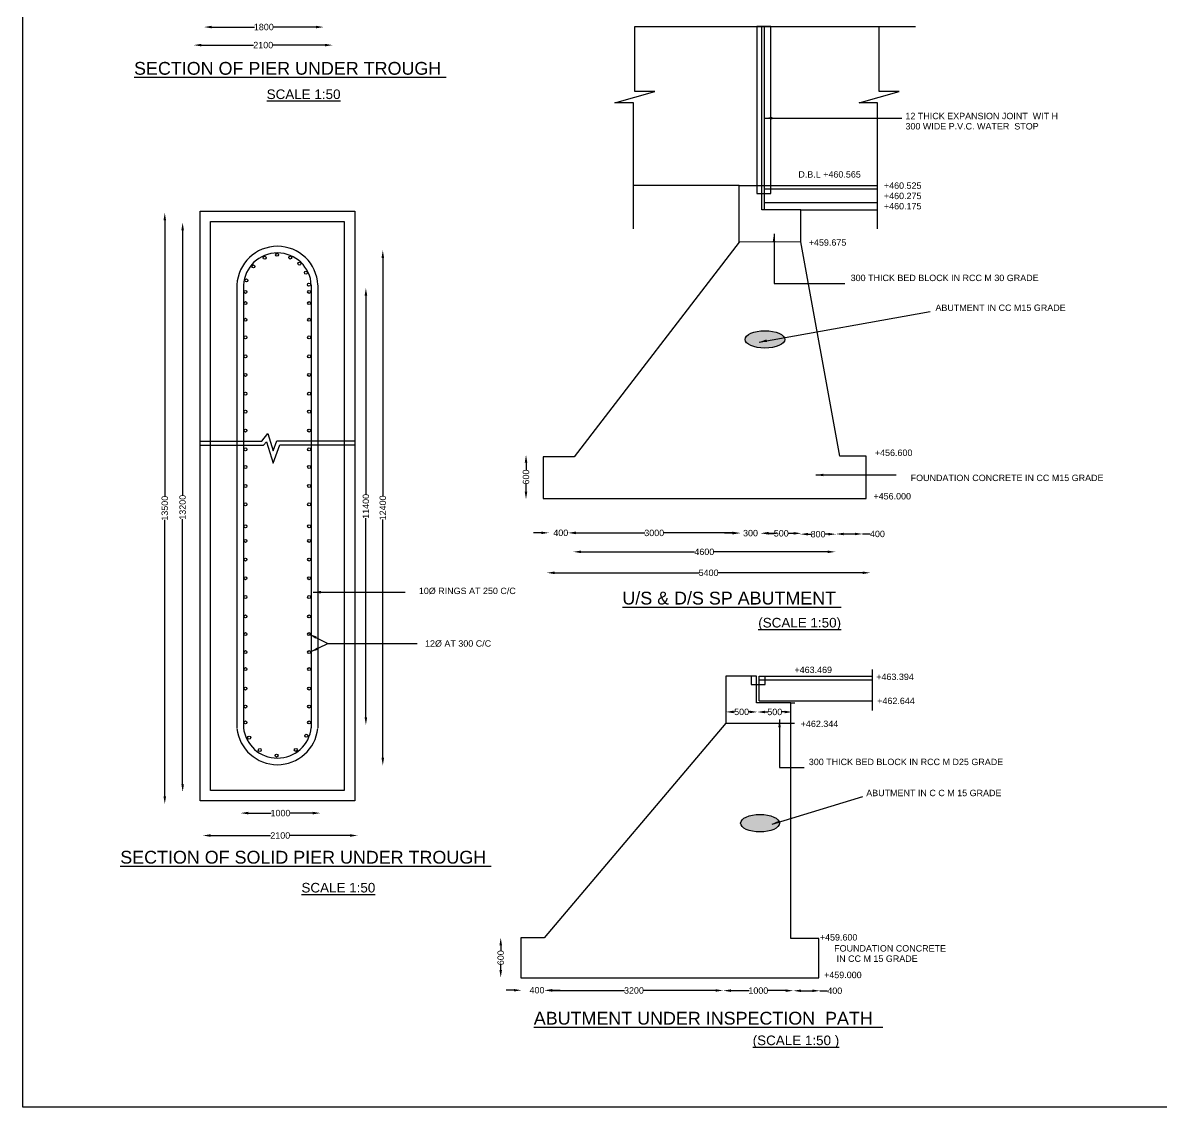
# Model space of a CAD drawing. Header units: millimetres. Extents: x 5124 to 2406782, y 2311 to 45653215.
# Drawn here: x 2370979 to 2388754, y 45626829 to 45643766 of the extents above; entities that cross this region are included whole.
import ezdxf

# ---------------------------------------------------------------- set-up
doc = ezdxf.new("R2010")
doc.units = ezdxf.units.MM
doc.header["$MEASUREMENT"] = 0
for name, color, linetype in [('DIMENSIONS', 7, 'Continuous'), ('DRAWING', 2, 'Continuous'), ('TEXT', 7, 'Continuous')]:
    doc.layers.add(name, color=color, linetype=linetype)
doc.styles.get("Standard").update_dxf_attribs({"font": 'arial.ttf', "height": 100})
doc.dimstyles.get("Standard").update_dxf_attribs({"dimtxt": 125, "dimasz": 120, "dimexe": 0.18, "dimexo": 0.0625, "dimgap": 0.09, "dimtad": 0, "dimdec": 0, "dimzin": 0, "dimdsep": 46, "dimtxsty": 'Standard', "dimcen": 0.09, "dimse1": 1, "dimse2": 1, "dimadec": 0, "dimazin": 0, "dimtfac": 1, "dimtdec": 0, "dimtofl": 0, "dimtmove": 0, "dimatfit": 3, "dimfxl": 1, "dimtolj": 1, "dimtzin": 0, "dimarcsym": 0})
pattern_1 = [(50, (0, 0), (7.172601826, -0.6275213498), [0.75, -8.25]), (355, (0, 0), (-1.3875133361, 7.521921337), [0.6, -6.6]), (100.45144446, (0.598, -0.052), (5.7850884673, 6.8943999097), [0.63740192, -7.01142112]), (46.1842, (0, 2), (10.6724133067, -1.655192808), [1.125, -12.375]), (96.63563549, (0.889, 1.862), (9.3466194567, 9.7411860077), [0.95610342, -10.5171376]), (351.18416399, (0, 2), (9.3466194505, 9.7411860027), [0.9, -9.90000001]), (21, (1, 1.5), (5.9690705212, -4.02618890665), [0.75, -8.25]), (326, (1, 1.5), (2.4331533192, 7.2515004505), [0.6, -6.6]), (71.45144474, (1.4974, 1.1645), (8.4022237673, 3.2253115281), [0.6374019, -7.01142112]), (37.5, (0, 0), (0.12159855317, 3.32893853831), [0, -6.52, 0, -6.7, 0, -6.625]), (7.5, (0, 0), (2.63069537442, 3.94411711882), [0, -3.82, 0, -6.37, 0, -2.525]), (327.5, (-2.23, 0), (5.33822436172, -0.22554871734), [0, -2.5, 0, -7.8, 0, -10.35]), (317.5, (-3.23, 0), (5.8318616934, 1.0010498233), [0, -3.25, 0, -5.18, 0, -7.35])]

# ---------------------------------------------------------------- blocks, each defined once
blk = doc.blocks.new('*D55')
at = {"layer": 'Defpoints', "color": 0, "transparency": 16777216}
for p in [(2373807, 45643722), (2375676, 45643722), (2375676, 45643699)]:
    blk.add_point(p, dxfattribs=at)
at = {"layer": 'DIMENSIONS', "color": 0, "lineweight": -2, "transparency": 16777216}
for p, q in [((2373927, 45643699), (2374597, 45643699)), ((2375556, 45643699), (2374886, 45643699))]:
    blk.add_line(p, q, dxfattribs=at)
at = {"layer": 'DIMENSIONS', "color": 0, "transparency": 16777216}
for points in [[(2373927, 45643719), (2373927, 45643679), (2373807, 45643699)], [(2375556, 45643719), (2375556, 45643679), (2375676, 45643699)]]:
    blk.add_solid(points, dxfattribs=at)
at = {"layer": 'DIMENSIONS', "color": 0, "transparency": 16777216, "insert": (2374742, 45643699), "char_height": 100, "attachment_point": 5}
blk.add_mtext('\\A1;1800', dxfattribs=at)
blk = doc.blocks.new('*D56')
at = {"layer": 'Defpoints', "color": 0, "transparency": 16777216}
for p in [(2373649, 45643529), (2375817, 45643529), (2373649, 45643417)]:
    blk.add_point(p, dxfattribs=at)
at = {"layer": 'DIMENSIONS', "color": 0, "lineweight": -2, "transparency": 16777216}
for p, q in [((2373769, 45643417), (2374583, 45643417)), ((2375697, 45643417), (2374883, 45643417))]:
    blk.add_line(p, q, dxfattribs=at)
at = {"layer": 'DIMENSIONS', "color": 0, "transparency": 16777216}
for points in [[(2373769, 45643437), (2373769, 45643397), (2373649, 45643417)], [(2375697, 45643437), (2375697, 45643397), (2375817, 45643417)]]:
    blk.add_solid(points, dxfattribs=at)
at = {"layer": 'DIMENSIONS', "color": 0, "transparency": 16777216, "insert": (2374733, 45643417), "char_height": 100, "attachment_point": 5}
blk.add_mtext('\\A1;2100', dxfattribs=at)
blk = doc.blocks.new('*D75')
at = {"layer": 'Defpoints', "color": 0, "transparency": 16777216}
for p in [(2379195, 45635823), (2379499, 45635823), (2379499, 45635800)]:
    blk.add_point(p, dxfattribs=at)
at = {"layer": 'DIMENSIONS', "color": 0, "lineweight": -2, "transparency": 16777216}
for p, q in [((2379075, 45635800), (2378955, 45635800)), ((2379619, 45635800), (2379739, 45635800))]:
    blk.add_line(p, q, dxfattribs=at)
at = {"layer": 'DIMENSIONS', "color": 0, "transparency": 16777216}
for points in [[(2379075, 45635820), (2379075, 45635780), (2379195, 45635800)], [(2379619, 45635820), (2379619, 45635780), (2379499, 45635800)]]:
    blk.add_solid(points, dxfattribs=at)
at = {"layer": 'DIMENSIONS', "color": 0, "transparency": 16777216, "insert": (2379379, 45635800), "char_height": 100, "attachment_point": 5}
blk.add_mtext('\\A1;400', dxfattribs=at)
blk = doc.blocks.new('*D76')
at = {"layer": 'Defpoints', "color": 0, "transparency": 16777216}
for p in [(2379499, 45635800), (2382177, 45635800), (2382177, 45635798)]:
    blk.add_point(p, dxfattribs=at)
at = {"layer": 'DIMENSIONS', "color": 0, "lineweight": -2, "transparency": 16777216}
for p, q in [((2379619, 45635798), (2380689, 45635798)), ((2382057, 45635798), (2380987, 45635798))]:
    blk.add_line(p, q, dxfattribs=at)
at = {"layer": 'DIMENSIONS', "color": 0, "transparency": 16777216}
for points in [[(2379619, 45635818), (2379619, 45635778), (2379499, 45635798)], [(2382057, 45635818), (2382057, 45635778), (2382177, 45635798)]]:
    blk.add_solid(points, dxfattribs=at)
at = {"layer": 'DIMENSIONS', "color": 0, "transparency": 16777216, "insert": (2380838, 45635798), "char_height": 100, "attachment_point": 5}
blk.add_mtext('\\A1;3000', dxfattribs=at)
blk = doc.blocks.new('*D77')
at = {"layer": 'Defpoints', "color": 0, "transparency": 16777216}
for p in [(2382177, 45635800), (2382505, 45635800), (2382505, 45635795)]:
    blk.add_point(p, dxfattribs=at)
at = {"layer": 'DIMENSIONS', "color": 0, "lineweight": -2, "transparency": 16777216}
for p, q in [((2382057, 45635795), (2381937, 45635795)), ((2382625, 45635795), (2382745, 45635795))]:
    blk.add_line(p, q, dxfattribs=at)
at = {"layer": 'DIMENSIONS', "color": 0, "transparency": 16777216}
for points in [[(2382057, 45635815), (2382057, 45635775), (2382177, 45635795)], [(2382625, 45635815), (2382625, 45635775), (2382505, 45635795)]]:
    blk.add_solid(points, dxfattribs=at)
at = {"layer": 'DIMENSIONS', "color": 0, "transparency": 16777216, "insert": (2382341, 45635795), "char_height": 100, "attachment_point": 5}
blk.add_mtext('\\A1;300', dxfattribs=at)
blk = doc.blocks.new('*D78')
at = {"layer": 'Defpoints', "color": 0, "transparency": 16777216}
for p in [(2382505, 45635800), (2383136, 45635800), (2383136, 45635792)]:
    blk.add_point(p, dxfattribs=at)
at = {"layer": 'DIMENSIONS', "color": 0, "lineweight": -2, "transparency": 16777216}
for p, q in [((2382625, 45635792), (2382710, 45635792)), ((2383016, 45635792), (2382931, 45635792))]:
    blk.add_line(p, q, dxfattribs=at)
at = {"layer": 'DIMENSIONS', "color": 0, "transparency": 16777216}
for points in [[(2382625, 45635812), (2382625, 45635772), (2382505, 45635792)], [(2383016, 45635812), (2383016, 45635772), (2383136, 45635792)]]:
    blk.add_solid(points, dxfattribs=at)
at = {"layer": 'DIMENSIONS', "color": 0, "transparency": 16777216, "insert": (2382821, 45635792), "char_height": 100, "attachment_point": 5}
blk.add_mtext('\\A1;500', dxfattribs=at)
blk = doc.blocks.new('*D79')
at = {"layer": 'Defpoints', "color": 0, "transparency": 16777216}
for p in [(2383118, 45635789), (2383675, 45635789), (2383675, 45635779)]:
    blk.add_point(p, dxfattribs=at)
at = {"layer": 'DIMENSIONS', "color": 0, "lineweight": -2, "transparency": 16777216}
for p, q in [((2383238, 45635779), (2383286, 45635779)), ((2383555, 45635779), (2383507, 45635779))]:
    blk.add_line(p, q, dxfattribs=at)
at = {"layer": 'DIMENSIONS', "color": 0, "transparency": 16777216}
for points in [[(2383238, 45635799), (2383238, 45635759), (2383118, 45635779)], [(2383555, 45635799), (2383555, 45635759), (2383675, 45635779)]]:
    blk.add_solid(points, dxfattribs=at)
at = {"layer": 'DIMENSIONS', "color": 0, "transparency": 16777216, "insert": (2383396, 45635779), "char_height": 100, "attachment_point": 5}
blk.add_mtext('\\A1;800', dxfattribs=at)
blk = doc.blocks.new('*D80')
at = {"layer": 'Defpoints', "color": 0, "transparency": 16777216}
for p in [(2383675, 45635779), (2384090, 45635782), (2384090, 45635779)]:
    blk.add_point(p, dxfattribs=at)
at = {"layer": 'DIMENSIONS', "color": 0, "lineweight": -2, "transparency": 16777216}
for p, q in [((2383795, 45635782), (2383970, 45635782)), ((2384090, 45635782), (2384210, 45635782))]:
    blk.add_line(p, q, dxfattribs=at)
at = {"layer": 'DIMENSIONS', "color": 0, "transparency": 16777216}
for points in [[(2383795, 45635802), (2383795, 45635762), (2383675, 45635782)], [(2383970, 45635802), (2383970, 45635762), (2384090, 45635782)]]:
    blk.add_solid(points, dxfattribs=at)
at = {"layer": 'DIMENSIONS', "color": 0, "transparency": 16777216, "insert": (2384323, 45635782), "char_height": 100, "attachment_point": 5}
blk.add_mtext('\\A1;400', dxfattribs=at)
blk = doc.blocks.new('*D81')
at = {"layer": 'Defpoints', "color": 0, "transparency": 16777216}
for p in [(2379575, 45635495), (2383666, 45635503), (2383666, 45635495)]:
    blk.add_point(p, dxfattribs=at)
at = {"layer": 'DIMENSIONS', "color": 0, "lineweight": -2, "transparency": 16777216}
for p, q in [((2379695, 45635503), (2381469, 45635503)), ((2383546, 45635503), (2381771, 45635503))]:
    blk.add_line(p, q, dxfattribs=at)
at = {"layer": 'DIMENSIONS', "color": 0, "transparency": 16777216}
for points in [[(2379695, 45635523), (2379695, 45635483), (2379575, 45635503)], [(2383546, 45635523), (2383546, 45635483), (2383666, 45635503)]]:
    blk.add_solid(points, dxfattribs=at)
at = {"layer": 'DIMENSIONS', "color": 0, "transparency": 16777216, "insert": (2381620, 45635503), "char_height": 100, "attachment_point": 5}
blk.add_mtext('\\A1;4600', dxfattribs=at)
blk = doc.blocks.new('*D82')
at = {"layer": 'Defpoints', "color": 0, "transparency": 16777216}
for p in [(2379161, 45635279), (2384212, 45635279), (2379161, 45635176)]:
    blk.add_point(p, dxfattribs=at)
at = {"layer": 'DIMENSIONS', "color": 0, "lineweight": -2, "transparency": 16777216}
for p, q in [((2379281, 45635176), (2381537, 45635176)), ((2384092, 45635176), (2381836, 45635176))]:
    blk.add_line(p, q, dxfattribs=at)
at = {"layer": 'DIMENSIONS', "color": 0, "transparency": 16777216}
for points in [[(2379281, 45635196), (2379281, 45635156), (2379161, 45635176)], [(2384092, 45635196), (2384092, 45635156), (2384212, 45635176)]]:
    blk.add_solid(points, dxfattribs=at)
at = {"layer": 'DIMENSIONS', "color": 0, "transparency": 16777216, "insert": (2381687, 45635176), "char_height": 100, "attachment_point": 5}
blk.add_mtext('\\A1;5400', dxfattribs=at)
blk = doc.blocks.new('*D83')
at = {"layer": 'Defpoints', "color": 0, "transparency": 16777216}
for p in [(2373274, 45640801), (2373196, 45631567), (2373274, 45631567)]:
    blk.add_point(p, dxfattribs=at)
at = {"layer": 'DIMENSIONS', "color": 0, "lineweight": -2, "transparency": 16777216}
for p, q in [((2373196, 45640681), (2373196, 45636368)), ((2373196, 45631687), (2373196, 45636001))]:
    blk.add_line(p, q, dxfattribs=at)
at = {"layer": 'DIMENSIONS', "color": 0, "transparency": 16777216}
for points in [[(2373176, 45640681), (2373216, 45640681), (2373196, 45640801)], [(2373176, 45631687), (2373216, 45631687), (2373196, 45631567)]]:
    blk.add_solid(points, dxfattribs=at)
at = {"layer": 'DIMENSIONS', "color": 0, "transparency": 16777216, "insert": (2373196, 45636184), "char_height": 100, "attachment_point": 5, "rotation": 90}
blk.add_mtext('\\A1;13500', dxfattribs=at)
blk = doc.blocks.new('*D84')
at = {"layer": 'Defpoints', "color": 0, "transparency": 16777216}
for p in [(2373519, 45640646), (2373475, 45631753), (2373519, 45631753)]:
    blk.add_point(p, dxfattribs=at)
at = {"layer": 'DIMENSIONS', "color": 0, "lineweight": -2, "transparency": 16777216}
for p, q in [((2373475, 45640526), (2373475, 45636383)), ((2373475, 45631873), (2373475, 45636016))]:
    blk.add_line(p, q, dxfattribs=at)
at = {"layer": 'DIMENSIONS', "color": 0, "transparency": 16777216}
for points in [[(2373455, 45640526), (2373495, 45640526), (2373475, 45640646)], [(2373455, 45631873), (2373495, 45631873), (2373475, 45631753)]]:
    blk.add_solid(points, dxfattribs=at)
at = {"layer": 'DIMENSIONS', "color": 0, "transparency": 16777216, "insert": (2373475, 45636199), "char_height": 100, "attachment_point": 5, "rotation": 90}
blk.add_mtext('\\A1;13200', dxfattribs=at)
blk = doc.blocks.new('*D85')
at = {"layer": 'Defpoints', "color": 0, "transparency": 16777216}
for p in [(2376560, 45640213), (2376560, 45632167), (2376600, 45632167)]:
    blk.add_point(p, dxfattribs=at)
at = {"layer": 'DIMENSIONS', "color": 0, "lineweight": -2, "transparency": 16777216}
for p, q in [((2376600, 45640093), (2376600, 45636373)), ((2376600, 45632287), (2376600, 45636006))]:
    blk.add_line(p, q, dxfattribs=at)
at = {"layer": 'DIMENSIONS', "color": 0, "transparency": 16777216}
for points in [[(2376580, 45640093), (2376620, 45640093), (2376600, 45640213)], [(2376580, 45632287), (2376620, 45632287), (2376600, 45632167)]]:
    blk.add_solid(points, dxfattribs=at)
at = {"layer": 'DIMENSIONS', "color": 0, "transparency": 16777216, "insert": (2376600, 45636190), "char_height": 100, "attachment_point": 5, "rotation": 90}
blk.add_mtext('\\A1;12400', dxfattribs=at)
blk = doc.blocks.new('*D86')
at = {"layer": 'Defpoints', "color": 0, "transparency": 16777216}
for p in [(2376286, 45639626), (2376286, 45632800), (2376336, 45632800)]:
    blk.add_point(p, dxfattribs=at)
at = {"layer": 'DIMENSIONS', "color": 0, "lineweight": -2, "transparency": 16777216}
for p, q in [((2376336, 45639506), (2376336, 45636396)), ((2376336, 45632920), (2376336, 45636030))]:
    blk.add_line(p, q, dxfattribs=at)
at = {"layer": 'DIMENSIONS', "color": 0, "transparency": 16777216}
for points in [[(2376316, 45639506), (2376356, 45639506), (2376336, 45639626)], [(2376316, 45632920), (2376356, 45632920), (2376336, 45632800)]]:
    blk.add_solid(points, dxfattribs=at)
at = {"layer": 'DIMENSIONS', "color": 0, "transparency": 16777216, "insert": (2376336, 45636213), "char_height": 100, "attachment_point": 5, "rotation": 90}
blk.add_mtext('\\A1;11400', dxfattribs=at)
blk = doc.blocks.new('*D87')
at = {"layer": 'Defpoints', "color": 0, "transparency": 16777216}
for p in [(2374378, 45631429), (2375626, 45631429), (2375626, 45631423)]:
    blk.add_point(p, dxfattribs=at)
at = {"layer": 'DIMENSIONS', "color": 0, "lineweight": -2, "transparency": 16777216}
for p, q in [((2374498, 45631423), (2374858, 45631423)), ((2375506, 45631423), (2375147, 45631423))]:
    blk.add_line(p, q, dxfattribs=at)
at = {"layer": 'DIMENSIONS', "color": 0, "transparency": 16777216}
for points in [[(2374498, 45631443), (2374498, 45631403), (2374378, 45631423)], [(2375506, 45631443), (2375506, 45631403), (2375626, 45631423)]]:
    blk.add_solid(points, dxfattribs=at)
at = {"layer": 'DIMENSIONS', "color": 0, "transparency": 16777216, "insert": (2375002, 45631423), "char_height": 100, "attachment_point": 5}
blk.add_mtext('\\A1;1000', dxfattribs=at)
blk = doc.blocks.new('*D88')
at = {"layer": 'Defpoints', "color": 0, "transparency": 16777216}
for p in [(2373790, 45631073), (2373790, 45631008), (2376209, 45631008)]:
    blk.add_point(p, dxfattribs=at)
at = {"layer": 'DIMENSIONS', "color": 0, "lineweight": -2, "transparency": 16777216}
for p, q in [((2373910, 45631073), (2374849, 45631073)), ((2376089, 45631073), (2375149, 45631073))]:
    blk.add_line(p, q, dxfattribs=at)
at = {"layer": 'DIMENSIONS', "color": 0, "transparency": 16777216}
for points in [[(2373910, 45631093), (2373910, 45631053), (2373790, 45631073)], [(2376089, 45631093), (2376089, 45631053), (2376209, 45631073)]]:
    blk.add_solid(points, dxfattribs=at)
at = {"layer": 'DIMENSIONS', "color": 0, "transparency": 16777216, "insert": (2374999, 45631073), "char_height": 100, "attachment_point": 5}
blk.add_mtext('\\A1;2100', dxfattribs=at)
blk = doc.blocks.new('*D89')
at = {"layer": 'Defpoints', "color": 0, "transparency": 16777216}
for p in [(2378836, 45637018), (2378939, 45637018), (2378939, 45636323)]:
    blk.add_point(p, dxfattribs=at)
at = {"layer": 'DIMENSIONS', "color": 0, "lineweight": -2, "transparency": 16777216}
for p, q in [((2378836, 45636898), (2378836, 45636781)), ((2378836, 45636443), (2378836, 45636560))]:
    blk.add_line(p, q, dxfattribs=at)
at = {"layer": 'DIMENSIONS', "color": 0, "transparency": 16777216}
for points in [[(2378816, 45636898), (2378856, 45636898), (2378836, 45637018)], [(2378816, 45636443), (2378856, 45636443), (2378836, 45636323)]]:
    blk.add_solid(points, dxfattribs=at)
at = {"layer": 'DIMENSIONS', "color": 0, "transparency": 16777216, "insert": (2378836, 45636671), "char_height": 100, "attachment_point": 5, "rotation": 90}
blk.add_mtext('\\A1;600', dxfattribs=at)
blk = doc.blocks.new('*D90')
at = {"layer": 'Defpoints', "color": 0, "transparency": 16777216}
for p in [(2381957, 45633002), (2382447, 45633003), (2382447, 45633002)]:
    blk.add_point(p, dxfattribs=at)
at = {"layer": 'DIMENSIONS', "color": 0, "lineweight": -2, "transparency": 16777216}
for p, q in [((2382077, 45633003), (2382092, 45633003)), ((2382327, 45633003), (2382313, 45633003))]:
    blk.add_line(p, q, dxfattribs=at)
at = {"layer": 'DIMENSIONS', "color": 0, "transparency": 16777216}
for points in [[(2382077, 45633023), (2382077, 45632983), (2381957, 45633003)], [(2382327, 45633023), (2382327, 45632983), (2382447, 45633003)]]:
    blk.add_solid(points, dxfattribs=at)
at = {"layer": 'DIMENSIONS', "color": 0, "transparency": 16777216, "insert": (2382202, 45633003), "char_height": 100, "attachment_point": 5}
blk.add_mtext('\\A1;500', dxfattribs=at)
blk = doc.blocks.new('*D91')
at = {"layer": 'Defpoints', "color": 0, "transparency": 16777216}
for p in [(2382447, 45633003), (2382994, 45633003), (2382994, 45633002)]:
    blk.add_point(p, dxfattribs=at)
at = {"layer": 'DIMENSIONS', "color": 0, "lineweight": -2, "transparency": 16777216}
for p, q in [((2382567, 45633002), (2382610, 45633002)), ((2382874, 45633002), (2382831, 45633002))]:
    blk.add_line(p, q, dxfattribs=at)
at = {"layer": 'DIMENSIONS', "color": 0, "transparency": 16777216}
for points in [[(2382567, 45633022), (2382567, 45632982), (2382447, 45633002)], [(2382874, 45633022), (2382874, 45632982), (2382994, 45633002)]]:
    blk.add_solid(points, dxfattribs=at)
at = {"layer": 'DIMENSIONS', "color": 0, "transparency": 16777216, "insert": (2382720, 45633002), "char_height": 100, "attachment_point": 5}
blk.add_mtext('\\A1;500', dxfattribs=at)
blk = doc.blocks.new('*D92')
at = {"layer": 'Defpoints', "color": 0, "transparency": 16777216}
for p in [(2378754, 45629476), (2378441, 45628852), (2378754, 45628852)]:
    blk.add_point(p, dxfattribs=at)
at = {"layer": 'DIMENSIONS', "color": 0, "lineweight": -2, "transparency": 16777216}
for p, q in [((2378441, 45629356), (2378441, 45629275)), ((2378441, 45628972), (2378441, 45629053))]:
    blk.add_line(p, q, dxfattribs=at)
at = {"layer": 'DIMENSIONS', "color": 0, "transparency": 16777216}
for points in [[(2378421, 45629356), (2378461, 45629356), (2378441, 45629476)], [(2378421, 45628972), (2378461, 45628972), (2378441, 45628852)]]:
    blk.add_solid(points, dxfattribs=at)
at = {"layer": 'DIMENSIONS', "color": 0, "transparency": 16777216, "insert": (2378441, 45629164), "char_height": 100, "attachment_point": 5, "rotation": 90}
blk.add_mtext('\\A1;600', dxfattribs=at)
blk = doc.blocks.new('*D93')
at = {"layer": 'Defpoints', "color": 0, "transparency": 16777216}
for p in [(2378766, 45628641), (2379128, 45628656), (2379128, 45628641)]:
    blk.add_point(p, dxfattribs=at)
at = {"layer": 'DIMENSIONS', "color": 0, "lineweight": -2, "transparency": 16777216}
for p, q in [((2378646, 45628656), (2378526, 45628656)), ((2379248, 45628656), (2379368, 45628656))]:
    blk.add_line(p, q, dxfattribs=at)
at = {"layer": 'DIMENSIONS', "color": 0, "transparency": 16777216}
for points in [[(2378646, 45628676), (2378646, 45628636), (2378766, 45628656)], [(2379248, 45628676), (2379248, 45628636), (2379128, 45628656)]]:
    blk.add_solid(points, dxfattribs=at)
at = {"layer": 'DIMENSIONS', "color": 0, "transparency": 16777216, "insert": (2379008, 45628656), "char_height": 100, "attachment_point": 5}
blk.add_mtext('\\A1;400', dxfattribs=at)
blk = doc.blocks.new('*D94')
at = {"layer": 'Defpoints', "color": 0, "transparency": 16777216}
for p in [(2379128, 45628656), (2381915, 45628656), (2381915, 45628653)]:
    blk.add_point(p, dxfattribs=at)
at = {"layer": 'DIMENSIONS', "color": 0, "lineweight": -2, "transparency": 16777216}
for p, q in [((2379248, 45628653), (2380372, 45628653)), ((2381795, 45628653), (2380671, 45628653))]:
    blk.add_line(p, q, dxfattribs=at)
at = {"layer": 'DIMENSIONS', "color": 0, "transparency": 16777216}
for points in [[(2379248, 45628673), (2379248, 45628633), (2379128, 45628653)], [(2381795, 45628673), (2381795, 45628633), (2381915, 45628653)]]:
    blk.add_solid(points, dxfattribs=at)
at = {"layer": 'DIMENSIONS', "color": 0, "transparency": 16777216, "insert": (2380521, 45628653), "char_height": 100, "attachment_point": 5}
blk.add_mtext('\\A1;3200', dxfattribs=at)
blk = doc.blocks.new('*D95')
at = {"layer": 'Defpoints', "color": 0, "transparency": 16777216}
for p in [(2381915, 45628653), (2383011, 45628653), (2383011, 45628650)]:
    blk.add_point(p, dxfattribs=at)
at = {"layer": 'DIMENSIONS', "color": 0, "lineweight": -2, "transparency": 16777216}
for p, q in [((2382035, 45628650), (2382318, 45628650)), ((2382891, 45628650), (2382607, 45628650))]:
    blk.add_line(p, q, dxfattribs=at)
at = {"layer": 'DIMENSIONS', "color": 0, "transparency": 16777216}
for points in [[(2382035, 45628670), (2382035, 45628630), (2381915, 45628650)], [(2382891, 45628670), (2382891, 45628630), (2383011, 45628650)]]:
    blk.add_solid(points, dxfattribs=at)
at = {"layer": 'DIMENSIONS', "color": 0, "transparency": 16777216, "insert": (2382463, 45628650), "char_height": 100, "attachment_point": 5}
blk.add_mtext('\\A1;1000', dxfattribs=at)
blk = doc.blocks.new('*D96')
at = {"layer": 'Defpoints', "color": 0, "transparency": 16777216}
for p in [(2383011, 45628650), (2383424, 45628650), (2383424, 45628648)]:
    blk.add_point(p, dxfattribs=at)
at = {"layer": 'DIMENSIONS', "color": 0, "lineweight": -2, "transparency": 16777216}
for p, q in [((2383131, 45628648), (2383304, 45628648)), ((2383424, 45628648), (2383544, 45628648))]:
    blk.add_line(p, q, dxfattribs=at)
at = {"layer": 'DIMENSIONS', "color": 0, "transparency": 16777216}
for points in [[(2383131, 45628668), (2383131, 45628628), (2383011, 45628648)], [(2383304, 45628668), (2383304, 45628628), (2383424, 45628648)]]:
    blk.add_solid(points, dxfattribs=at)
at = {"layer": 'DIMENSIONS', "color": 0, "transparency": 16777216, "insert": (2383657, 45628648), "char_height": 100, "attachment_point": 5}
blk.add_mtext('\\A1;400', dxfattribs=at)

msp = doc.modelspace()

# ---------------------------------------------------------------- hatches: boundary and pattern name
at = {"layer": 'DIMENSIONS'}
h = msp.add_hatch(dxfattribs=at)
h.set_pattern_fill('AR-CONC', color=0)
h.set_pattern_definition(pattern_1)
edge = h.paths.add_edge_path()
edge.add_ellipse((2382565.8, 45638820.5), major_axis=(-310, 0), ratio=0.4357127, start_angle=0, end_angle=360)
h = msp.add_hatch(dxfattribs=at)
h.set_pattern_fill('AR-CONC', color=0)
h.set_pattern_definition(pattern_1)
edge = h.paths.add_edge_path()
edge.add_ellipse((2382489.9, 45631265.4), major_axis=(-303.4, 0), ratio=0.4494242, start_angle=0, end_angle=360)

# ---------------------------------------------------------------- linework, layer by layer
at = {"layer": 'DRAWING', "color": 0}
for points in [[(2370978.8, 45653215.5), (2406709.9, 45653215.5), (2406709.9, 45626829.3), (2370978.8, 45626829.3)], [(2382438.6, 45641100.2), (2382657.8, 45641100.2), (2382657.8, 45643706.9), (2382438.6, 45643706.9)], [(2373750.7, 45640825.2), (2376160.8, 45640825.2), (2376160.8, 45631615.1), (2373750.7, 45631615.1)], [(2373912.4, 45640663.5), (2375999.1, 45640663.5), (2375999.1, 45631776.9), (2373912.4, 45631776.9)]]:
    msp.add_lwpolyline(points, close=True, dxfattribs=at)
for points in [[(2380512.2, 45640546.8), (2380512.2, 45642513.9), (2380222.2, 45642513.9), (2380849.4, 45642692.1), (2380536.7, 45642692.1), (2380536.7, 45643706.9)], [(2380536.7, 45643706.9), (2384917.2, 45643706.9)], [(2383127.5, 45640845.3), (2382517.1, 45640845.3), (2382517.1, 45643706.9)], [(2382560.7, 45640845.3), (2382560.7, 45643706.9)], [(2384325.2, 45640546.8), (2384325.2, 45642513.9), (2384035.3, 45642513.9), (2384662.5, 45642692.1), (2384349.8, 45642692.1), (2384349.8, 45643706.9)], [(2382164.4, 45640339), (2382164.4, 45641224.9), (2380512.2, 45641224.9)], [(2382164.4, 45641224.9), (2384325.2, 45641224.9)], [(2382560.7, 45641170.7), (2384325.2, 45641170.7)], [(2382560.7, 45640960.9), (2384325.2, 45640960.9)], [(2379106.3, 45636988.5), (2379106.3, 45636337.4), (2384147.6, 45636337.4), (2384147.6, 45636997), (2383738.3, 45636997), (2383127.5, 45640342.5), (2383127.5, 45640845.3), (2384325.2, 45640845.3)], [(2382164.4, 45640339), (2379589.3, 45636989.4), (2379106.3, 45636988.5)], [(2383127.5, 45640342.5), (2382164.4, 45640339)], [(2374321.8, 45639666.7), (2374321.8, 45632757.1)], [(2374425.1, 45639666.7), (2374425.1, 45632757.1)], [(2375483.6, 45639666.7), (2375483.6, 45632757.1)], [(2375586.9, 45639666.7), (2375586.9, 45632757.1)], [(2373750.7, 45637229.9), (2374709.2, 45637229.9), (2374805.9, 45637352.1), (2374890.5, 45637078.9), (2374947.9, 45637237.4), (2376160.8, 45637237.4)], [(2373750.7, 45637168.9), (2374738.8, 45637168.9), (2374781.9, 45637223.4), (2374886, 45636887.4), (2374990.7, 45637176.4), (2376160.8, 45637176.4)], [(2384246.5, 45633024.9), (2384246.5, 45633665.6)], [(2382970.1, 45633143.2), (2382436.5, 45633143.2), (2382436.5, 45633561.7), (2381957.1, 45633561.7), (2381957.1, 45632828.2), (2379121.4, 45629475.9)], [(2382350.3, 45633561.7), (2382350.3, 45633431.1), (2382572.4, 45633431.1), (2382572.4, 45633561.7)], [(2382478.2, 45633174.5), (2382478.2, 45633561.7), (2384246.5, 45633561.7)], [(2382478.2, 45633504.8), (2384246.5, 45633504.8)], [(2379121.4, 45629475.9), (2378754.4, 45629475.9), (2378754.4, 45628851.9), (2383405.6, 45628851.9), (2383405.6, 45629464.5), (2382970.1, 45629464.5), (2382970.1, 45633143.2), (2383032.9, 45633143.2)], [(2382478.2, 45633174.5), (2384246.5, 45633174.5)], [(2381957.1, 45632828.2), (2383030.2, 45632828.2)]]:
    msp.add_lwpolyline(points, dxfattribs=at)
for centre in [(2374756.1, 45640096.3), (2374949.5, 45640142), (2375154.8, 45640099), (2374580.1, 45639959.8), (2375298.7, 45640003.8), (2375399.1, 45639863.2), (2374470.1, 45639742.3), (2374456.1, 45639562.7), (2375447.7, 45639675), (2375450.2, 45639562.7), (2374456.1, 45639387), (2375450.2, 45639387), (2374456.1, 45639126.8), (2375450.2, 45639126.8), (2374456.1, 45638853.1), (2375450.2, 45638853.1), (2374456.1, 45638555.8), (2375450.2, 45638555.8), (2374456.1, 45638267.2), (2375450.2, 45638267.2), (2374456.1, 45637973.2), (2375450.2, 45637973.2), (2374456.1, 45637692.7), (2375450.2, 45637692.7), (2374456.1, 45637397.9), (2375450.2, 45637397.9), (2374456.1, 45637103.9), (2375450.2, 45637103.9), (2374456.1, 45636828.8), (2375450.2, 45636828.8), (2374456.1, 45636531.5), (2375450.2, 45636531.5), (2374456.1, 45636244.3), (2375450.2, 45636244.3), (2374456.1, 45635901.7), (2375450.2, 45635901.7), (2374456.1, 45635674.7), (2375450.2, 45635674.7), (2374456.1, 45635382.7), (2375450.2, 45635382.7), (2374456.1, 45635090.8), (2375450.2, 45635090.8), (2374456.1, 45634797.2), (2375450.2, 45634797.2), (2374456.1, 45634494.4), (2375450.2, 45634494.4), (2374456.1, 45634218.7), (2375450.2, 45634218.7), (2374456.1, 45633937.6), (2375450.2, 45633937.6), (2374456.1, 45633671), (2375450.2, 45633671), (2374456.1, 45633368.2), (2375450.2, 45633368.2), (2374456.1, 45633087.1), (2375450.2, 45633087.1), (2374456.1, 45632838.5), (2375450.2, 45632838.5), (2374513.4, 45632601.5), (2375405.2, 45632630.3), (2374678.6, 45632407.6), (2375242.1, 45632409.7), (2374940.8, 45632321)]:
    msp.add_circle(centre, 23.6, dxfattribs=at)
for centre, radius, start, end in [((2374954.4, 45639642), 633, 2.66621, 177.33379), ((2374954.4, 45639642), 529.8, 2.66621, 177.33379), ((2374954.4, 45632813.5), 634.9, 186.08983, 353.91017), ((2374954.4, 45632813.5), 532.3, 186.08983, 353.91017)]:
    msp.add_arc(centre, radius, start, end, dxfattribs=at)
for centre, major_axis, ratio in [((2382565.8, 45638820.5), (-310, 0), 0.4357127), ((2382489.9, 45631265.4), (-303.4, 0), 0.4494242)]:
    msp.add_ellipse(centre, major_axis=major_axis, ratio=ratio, dxfattribs=at)

# ---------------------------------------------------------------- texts
at = {"layer": 'TEXT', "color": 0}
for s, height, p in [('%%USECTION OF PIER UNDER TROUGH ', 200, (2372716.4, 45642954.1)), ('%%USCALE 1:50', 150, (2374786.8, 45642574.7)), ('300 WIDE P.V.C. WATER  STOP ', 100, (2384760.3, 45642099.3)), ('12 THICK EXPANSION JOINT  WIT H', 100, (2384760.3, 45642259.9)), ('D.B.L +460.565 ', 100, (2383088.4, 45641348.1)), ('+460.525', 100, (2384423.8, 45641172.4)), ('+460.275', 100, (2384423.8, 45641011.7)), ('+460.175', 100, (2384423.8, 45640851.1)), ('+459.675', 100, (2383250.4, 45640284.3)), ('300 THICK BED BLOCK IN RCC M 30 GRADE ', 100, (2383905.1, 45639731.4)), ('ABUTMENT IN CC M15 GRADE ', 100, (2385228.6, 45639265.3)), ('+456.600', 100, (2384282.6, 45637000.9)), ('FOUNDATION CONCRETE IN CC M15 GRADE ', 100, (2384841.5, 45636608)), ('+456.000', 100, (2384260.3, 45636321)), ('10Ø RINGS AT 250 C/C ', 100, (2377162.6, 45634843.4)), ('%%UU/S & D/S SP ABUTMENT ', 200, (2380340.4, 45634680.6)), ('%%U(SCALE 1:50)', 150, (2382462.2, 45634321.7)), ('12Ø AT 300 C/C', 100, (2377259.3, 45634021.8)), ('+463.469', 100, (2383027.1, 45633610.6)), ('+463.394', 100, (2384304.7, 45633501.8)), ('+462.644', 100, (2384319.6, 45633125.4)), ('+462.344', 100, (2383124.9, 45632767.6)), ('300 THICK BED BLOCK IN RCC M D25 GRADE ', 100, (2383251.4, 45632172.4)), ('ABUTMENT IN C C M 15 GRADE ', 100, (2384148, 45631687.2)), ('%%USECTION OF SOLID PIER UNDER TROUGH ', 200, (2372500.9, 45630634)), ('%%USCALE 1:50', 150, (2375329.8, 45630183.2)), ('+459.600', 100, (2383423.5, 45629432.7)), ('FOUNDATION CONCRETE ', 100, (2383647.2, 45629260.5)), (' IN CC M 15 GRADE ', 100, (2383647.2, 45629099.8)), ('+459.000', 100, (2383489.7, 45628845.2)), ('%%UABUTMENT UNDER INSPECTION  PATH  ', 200, (2378957.3, 45628119.7)), ('%%U(SCALE 1:50 )', 150, (2382375.2, 45627799))]:
    msp.add_text(s, height=height, dxfattribs=at).set_placement(p)

# ---------------------------------------------------------------- dimensions: what is measured, and where the dimension line sits
at = {"layer": 'DIMENSIONS', "color": 0}
for base, p1, p2, text, picture, middle in [((2375676.4, 45643699), (2373807.4, 45643722.4), (2375676.4, 45643722.4), '1800', '*D55', (2374741.9, 45643699)), ((2373648.7, 45643417.2), (2375817.4, 45643528.7), (2373648.7, 45643528.7), '2100', '*D56', (2374733.1, 45643417.2)), ((2382177.1, 45635797.7), (2379499, 45635799.6), (2382177.1, 45635799.6), '3000', '*D76', (2380838, 45635797.7)), ((2383136.3, 45635791.9), (2382505.4, 45635799.6), (2383136.3, 45635799.6), '500', '*D78', (2382820.9, 45635791.9)), ((2383674.9, 45635779.2), (2383117.5, 45635788.7), (2383674.9, 45635788.7), '800', '*D79', (2383396.2, 45635779.2)), ((2384090.2, 45635782.4), (2383674.9, 45635779.2), (2384090.2, 45635779.2), '400', '*D80', (2384322.6, 45635782.4)), ((2383665.5, 45635503.4), (2379574.7, 45635495.3), (2383665.5, 45635495.3), '4600', '*D81', (2381620.1, 45635503.4)), ((2379161.4, 45635175.9), (2384211.8, 45635279.4), (2379161.4, 45635279.4), '5400', '*D82', (2381686.6, 45635175.9)), ((2382447.2, 45633003.4), (2381957.1, 45633001.8), (2382447.2, 45633001.8), '500', '*D90', (2382202.2, 45633003.4)), ((2382993.7, 45633001.8), (2382447.2, 45633003.4), (2382993.7, 45633003.4), '500', '*D91', (2382720.5, 45633001.8)), ((2375625.8, 45631423.3), (2374378.3, 45631428.7), (2375625.8, 45631428.7), '1000', '*D87', (2375002, 45631423.3)), ((2373789.6, 45631072.7), (2376209.1, 45631007.9), (2373789.6, 45631007.9), '2100', '*D88', (2374999.3, 45631072.7)), ((2381915, 45628652.9), (2379127.7, 45628655.7), (2381915, 45628655.7), '3200', '*D94', (2380521.4, 45628652.9)), ((2383010.6, 45628650.4), (2381915, 45628652.9), (2383010.6, 45628652.9), '1000', '*D95', (2382462.8, 45628650.4)), ((2383424.2, 45628647.5), (2383010.6, 45628650.4), (2383424.2, 45628650.4), '400', '*D96', (2383656.6, 45628647.5))]:
    dim = msp.add_linear_dim(base=base, p1=p1, p2=p2, text=text, dimstyle='Standard', dxfattribs=at)
    dim.commit()
    dim.dimension.update_dxf_attribs({"geometry": picture, "text_midpoint": middle})
for base, p1, p2, text, picture, middle in [((2373196.4, 45631567.1), (2373273.7, 45640801.3), (2373273.7, 45631567.1), '13500', '*D83', (2373196.4, 45636184.2)), ((2373475.5, 45631752.7), (2373519, 45640645.8), (2373519, 45631752.7), '13200', '*D84', (2373475.5, 45636199.2)), ((2376600.2, 45632166.6), (2376559.5, 45640212.6), (2376559.5, 45632166.6), '12400', '*D85', (2376600.2, 45636189.6)), ((2376336.4, 45632800.4), (2376286, 45639625.6), (2376286, 45632800.4), '11400', '*D86', (2376336.4, 45636213)), ((2378835.7, 45637018), (2378939.4, 45636323.3), (2378939.4, 45637018), '600', '*D89', (2378835.7, 45636670.6)), ((2378440.7, 45628851.9), (2378754.4, 45629475.9), (2378754.4, 45628851.9), '600', '*D92', (2378440.7, 45629163.9))]:
    dim = msp.add_linear_dim(base=base, p1=p1, p2=p2, angle=90, text=text, dimstyle='Standard', dxfattribs=at)
    dim.commit()
    dim.dimension.update_dxf_attribs({"geometry": picture, "text_midpoint": middle})
for base, p1, p2, text, picture, middle in [((2379499, 45635799.6), (2379194.6, 45635822.6), (2379499, 45635822.6), '400', '*D75', (2379379, 45635799.6)), ((2382505.4, 45635795.1), (2382177.1, 45635799.6), (2382505.4, 45635799.6), '300', '*D77', (2382341.3, 45635795.1)), ((2379127.7, 45628655.7), (2378765.9, 45628641.3), (2379127.7, 45628641.3), '400', '*D93', (2379007.7, 45628655.7))]:
    dim = msp.add_linear_dim(base=base, p1=p1, p2=p2, text=text, dimstyle='Standard', dxfattribs=at)
    dim.commit()
    dim.dimension.update_dxf_attribs({"geometry": picture, "text_midpoint": middle, "dimtype": 160})

# ---------------------------------------------------------------- leaders
for points in [[(2382560.7, 45642276.1), (2384702.9, 45642276.1)], [(2382708, 45640468.3), (2382708, 45639696.4), (2383813.3, 45639696.4)], [(2382475.7, 45638779.5), (2385148.1, 45639256.6)], [(2383359.2, 45636703.6), (2384617.1, 45636703.6)], [(2375512.8, 45634872.9), (2376948.4, 45634872.9)], [(2375450.2, 45634218.7), (2375743.3, 45634070), (2377138.7, 45634070)], [(2375473.7, 45633939.4), (2375743.3, 45634070)], [(2382794.4, 45632884), (2382794.4, 45632134.1), (2383179, 45632134.1)], [(2382677.2, 45631252.4), (2384096.1, 45631680.2)]]:
    msp.add_leader(points, dimstyle='Standard', override={"dimgap": 0.09, "dimtad": 0}, dxfattribs=at)

doc.saveas('drawing.dxf')
